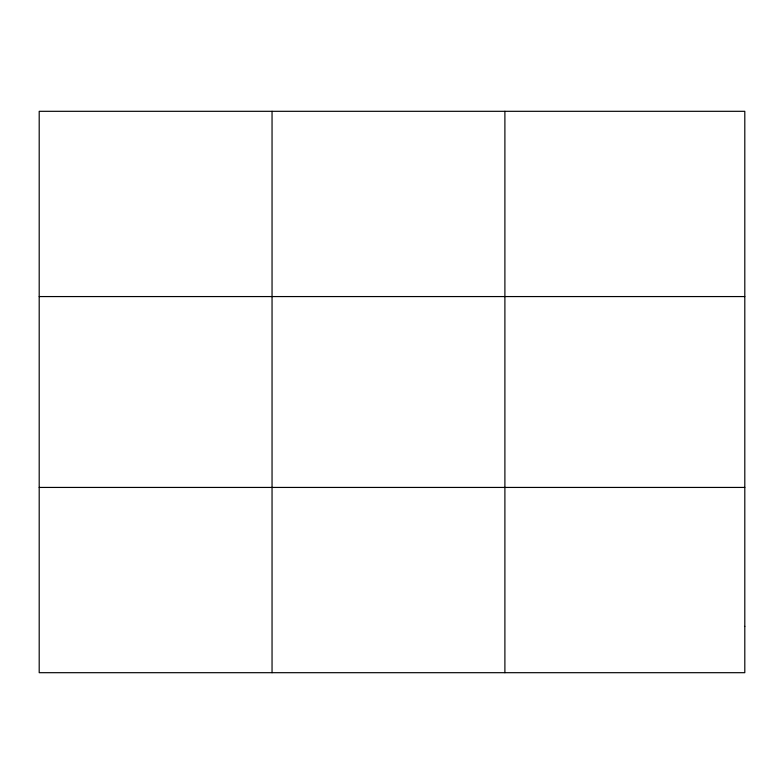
<?xml version="1.0" encoding="UTF-8"?>
<svg xmlns="http://www.w3.org/2000/svg" width="784" height="784" viewBox="0 0 784 784"><rect width="100%" height="100%" fill="white"/><g stroke="black" fill="none" stroke-linecap="round" stroke-linejoin="round"><path stroke-width="1.18" d="M272.048 672.692L272.048 111.308M504.896 672.692L504.896 111.308M39.2 296.568L744.8 296.568M39.2 487.432L744.8 487.432M744.8 626.377L744.8 672.692L39.2 672.692L39.2 111.308L744.8 111.308L744.8 626.377"/></g></svg>
